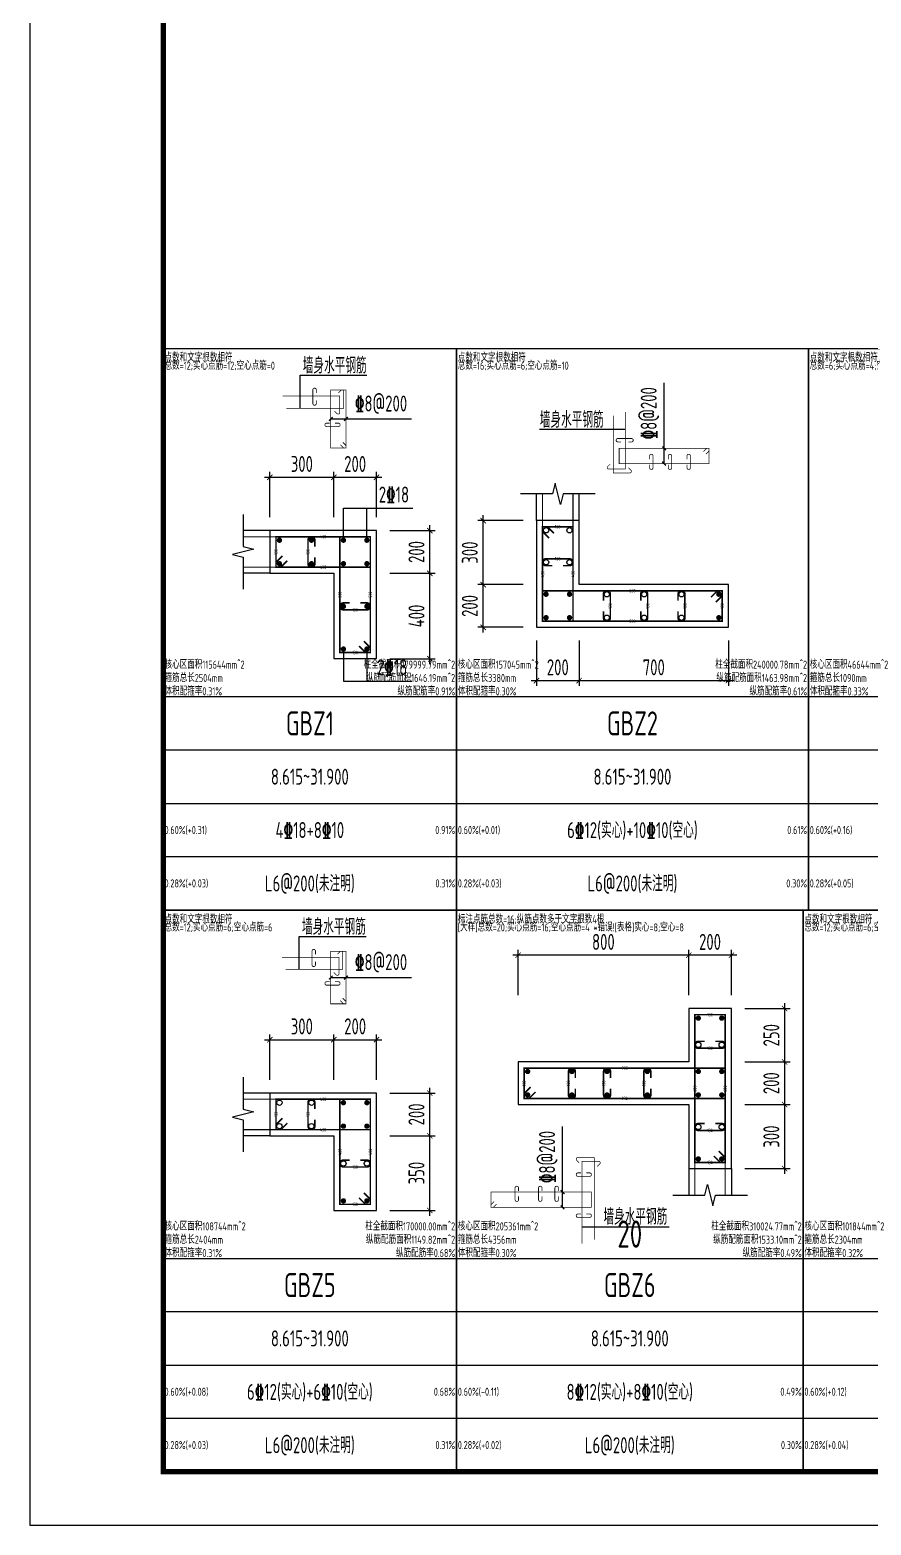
# Model space of a CAD drawing. Extents: x -461650 to 361314, y 245336 to 769729.
# Drawn here: x -139512 to -123736, y 469559 to 497588 of the extents above; entities that cross this region are included whole.
import ezdxf
from ezdxf.enums import TextEntityAlignment as Align

# ---------------------------------------------------------------- set-up
doc = ezdxf.new("R2010")
doc.units = 0
doc.header["$LTSCALE"] = 1000
doc.layers.get('0').update_dxf_attribs({"linetype": 'CONTINUOUS'})
doc.layers.get('DEFPOINTS').update_dxf_attribs({"linetype": 'CONTINUOUS'})
for name, color, linetype in [('-TK', 7, 'CONTINUOUS'), ('COLU_DE_DIM', 3, 'CONTINUOUS'), ('COLU_DE_TH', 7, 'CONTINUOUS'), ('LABEL', 1, 'CONTINUOUS'), ('LINK', 6, 'CONTINUOUS'), ('LINK-INDEX', 6, 'CONTINUOUS'), ('link-墙筋', 6, 'CONTINUOUS'), ('REIN', 6, 'CONTINUOUS'), ('TAB', 7, 'CONTINUOUS'), ('TAB_TEXT', 7, 'CONTINUOUS'), ('TEXT25', 2, 'CONTINUOUS'), ('THIN', 7, 'CONTINUOUS'), ('z-计算配筋', 7, 'CONTINUOUS')]:
    doc.layers.add(name, color=color, linetype=linetype)
doc.layers.add('箍筋长度', color=3, linetype='CONTINUOUS', plot=False)
doc.layers.add('配箍校核', color=34, linetype='CONTINUOUS', plot=False)
doc.styles.add('BW_Rein', font='Tssdeng.shx', dxfattribs={"width": 0.7, "bigfont": 'hztxt.shx'})
doc.styles.add('TSSD_DIMENSION', font='Tssdeng.shx', dxfattribs={"width": 0.7, "bigfont": 'tssdchn.shx'})
doc.styles.add('TSSD_REIN', font='tssdeng.shx', dxfattribs={"width": 0.7, "height": 300, "bigfont": 'tssdchn.shx'})
doc.dimstyles.new('TSSD_25_100', dxfattribs={"dimtxt": 300, "dimasz": 100, "dimexe": 100, "dimexo": 250, "dimgap": 100, "dimtad": 1, "dimdec": 0, "dimlfac": 0.25, "dimzin": 0, "dimdsep": 46, "dimtxsty": 'TSSD_DIMENSION', "dimblk": 'ARCHTICK', "dimcen": 0, "dimdle": 100, "dimclrt": 7, "dimadec": 0, "dimazin": 0, "dimtfac": 1, "dimtdec": 0, "dimtix": 1, "dimtmove": 2, "dimatfit": 3, "dimldrblk": 'ARCHTICK', "dimfxl": 0, "dimtolj": 1, "dimtzin": 0, "dimarcsym": 0})

# ---------------------------------------------------------------- blocks, each defined once
blk = doc.blocks.new('_ArchTick')
at = {"color": 0, "linetype": 'ByBlock', "const_width": 0.15}
blk.add_lwpolyline([(-0.5, -0.5), (0.5, 0.5)], dxfattribs=at)
blk = doc.blocks.new('*D2841')
at = {"layer": 'COLU_DE_DIM', "color": 0, "lineweight": -2}
for p, q in [((-135112, 489201), (-133712, 489201)), ((-135012, 488451), (-135012, 489301)), ((-133812, 488451), (-133812, 489301))]:
    blk.add_line(p, q, dxfattribs=at)
at = {"layer": 'DEFPOINTS', "color": 0}
for p in [(-133812, 489201), (-135012, 488201), (-133812, 488201)]:
    blk.add_point(p, dxfattribs=at)
at = {"layer": 'COLU_DE_DIM', "color": 0, "lineweight": -2, "xscale": 100, "yscale": 100, "zscale": 100, "rotation": 180}
blk.add_blockref('_ArchTick', (-135012, 489201), dxfattribs=at)
at = {"layer": 'COLU_DE_DIM', "color": 0, "lineweight": -2, "xscale": 100, "yscale": 100, "zscale": 100}
blk.add_blockref('_ArchTick', (-133812, 489201), dxfattribs=at)
at = {"layer": 'COLU_DE_DIM', "color": 7, "insert": (-134412, 489451), "char_height": 300, "attachment_point": 5, "style": 'TSSD_DIMENSION'}
blk.add_mtext('\\A1;300', dxfattribs=at)
blk = doc.blocks.new('*D2842')
at = {"layer": 'COLU_DE_DIM', "color": 0, "lineweight": -2}
for p, q in [((-133912, 489201), (-132912, 489201)), ((-133812, 488451), (-133812, 489301)), ((-133012, 488451), (-133012, 489301))]:
    blk.add_line(p, q, dxfattribs=at)
at = {"layer": 'DEFPOINTS', "color": 0}
for p in [(-133012, 489201), (-133812, 488201), (-133012, 488201)]:
    blk.add_point(p, dxfattribs=at)
at = {"layer": 'COLU_DE_DIM', "color": 0, "lineweight": -2, "xscale": 100, "yscale": 100, "zscale": 100, "rotation": 180}
blk.add_blockref('_ArchTick', (-133812, 489201), dxfattribs=at)
at = {"layer": 'COLU_DE_DIM', "color": 0, "lineweight": -2, "xscale": 100, "yscale": 100, "zscale": 100}
blk.add_blockref('_ArchTick', (-133012, 489201), dxfattribs=at)
at = {"layer": 'COLU_DE_DIM', "color": 7, "insert": (-133412, 489451), "char_height": 300, "attachment_point": 5, "style": 'TSSD_DIMENSION'}
blk.add_mtext('\\A1;200', dxfattribs=at)
blk = doc.blocks.new('*D2843')
at = {"layer": 'COLU_DE_DIM', "color": 0, "lineweight": -2}
for p, q in [((-132012, 485701), (-132012, 487501)), ((-132762, 487401), (-131912, 487401)), ((-132762, 485801), (-131912, 485801))]:
    blk.add_line(p, q, dxfattribs=at)
at = {"layer": 'DEFPOINTS', "color": 0}
for p in [(-133012, 487401), (-132012, 487401), (-133012, 485801)]:
    blk.add_point(p, dxfattribs=at)
at = {"layer": 'COLU_DE_DIM', "color": 0, "lineweight": -2, "xscale": 100, "yscale": 100, "zscale": 100}
for p, rotation in [((-132012, 487401), 90), ((-132012, 485801), 270)]:
    blk.add_blockref('_ArchTick', p, dxfattribs=dict(at, rotation=rotation))
at = {"layer": 'COLU_DE_DIM', "color": 7, "insert": (-132262, 486601), "char_height": 300, "attachment_point": 5, "rotation": 90, "style": 'TSSD_DIMENSION'}
blk.add_mtext('\\A1;400', dxfattribs=at)
blk = doc.blocks.new('*D2844')
at = {"layer": 'COLU_DE_DIM', "color": 0, "lineweight": -2}
for p, q in [((-132012, 487301), (-132012, 488301)), ((-132762, 488201), (-131912, 488201)), ((-132762, 487401), (-131912, 487401))]:
    blk.add_line(p, q, dxfattribs=at)
at = {"layer": 'DEFPOINTS', "color": 0}
for p in [(-133012, 488201), (-132012, 488201), (-133012, 487401)]:
    blk.add_point(p, dxfattribs=at)
at = {"layer": 'COLU_DE_DIM', "color": 0, "lineweight": -2, "xscale": 100, "yscale": 100, "zscale": 100}
for p, rotation in [((-132012, 488201), 90), ((-132012, 487401), 270)]:
    blk.add_blockref('_ArchTick', p, dxfattribs=dict(at, rotation=rotation))
at = {"layer": 'COLU_DE_DIM', "color": 7, "insert": (-132262, 487801), "char_height": 300, "attachment_point": 5, "rotation": 90, "style": 'TSSD_DIMENSION'}
blk.add_mtext('\\A1;200', dxfattribs=at)
blk = doc.blocks.new('*D2800')
at = {"layer": 'COLU_DE_DIM', "color": 0, "lineweight": -2}
for p, q in [((-130012, 486139), (-130012, 485289)), ((-129212, 486139), (-129212, 485289)), ((-130112, 485389), (-129112, 485389))]:
    blk.add_line(p, q, dxfattribs=at)
at = {"layer": 'DEFPOINTS', "color": 0}
for p in [(-130012, 486389), (-129212, 486389), (-129212, 485389)]:
    blk.add_point(p, dxfattribs=at)
at = {"layer": 'COLU_DE_DIM', "color": 0, "lineweight": -2, "xscale": 100, "yscale": 100, "zscale": 100, "rotation": 180}
blk.add_blockref('_ArchTick', (-130012, 485389), dxfattribs=at)
at = {"layer": 'COLU_DE_DIM', "color": 0, "lineweight": -2, "xscale": 100, "yscale": 100, "zscale": 100}
blk.add_blockref('_ArchTick', (-129212, 485389), dxfattribs=at)
at = {"layer": 'COLU_DE_DIM', "color": 7, "insert": (-129612, 485639), "char_height": 300, "attachment_point": 5, "style": 'TSSD_DIMENSION'}
blk.add_mtext('\\A1;200', dxfattribs=at)
blk = doc.blocks.new('*D2801')
at = {"layer": 'COLU_DE_DIM', "color": 0, "lineweight": -2}
for p, q in [((-129212, 486139), (-129212, 485289)), ((-126412, 486139), (-126412, 485289)), ((-129312, 485389), (-126312, 485389))]:
    blk.add_line(p, q, dxfattribs=at)
at = {"layer": 'DEFPOINTS', "color": 0}
for p in [(-129212, 486389), (-126412, 486389), (-126412, 485389)]:
    blk.add_point(p, dxfattribs=at)
at = {"layer": 'COLU_DE_DIM', "color": 0, "lineweight": -2, "xscale": 100, "yscale": 100, "zscale": 100, "rotation": 180}
blk.add_blockref('_ArchTick', (-129212, 485389), dxfattribs=at)
at = {"layer": 'COLU_DE_DIM', "color": 0, "lineweight": -2, "xscale": 100, "yscale": 100, "zscale": 100}
blk.add_blockref('_ArchTick', (-126412, 485389), dxfattribs=at)
at = {"layer": 'COLU_DE_DIM', "color": 7, "insert": (-127812, 485639), "char_height": 300, "attachment_point": 5, "style": 'TSSD_DIMENSION'}
blk.add_mtext('\\A1;700', dxfattribs=at)
blk = doc.blocks.new('*D2802')
at = {"layer": 'COLU_DE_DIM', "color": 0, "lineweight": -2}
for p, q in [((-130262, 487189), (-131112, 487189)), ((-131012, 486289), (-131012, 487289)), ((-130262, 486389), (-131112, 486389))]:
    blk.add_line(p, q, dxfattribs=at)
at = {"layer": 'DEFPOINTS', "color": 0}
for p in [(-131012, 487189), (-130012, 487189), (-130012, 486389)]:
    blk.add_point(p, dxfattribs=at)
at = {"layer": 'COLU_DE_DIM', "color": 0, "lineweight": -2, "xscale": 100, "yscale": 100, "zscale": 100}
for p, rotation in [((-131012, 487189), 90), ((-131012, 486389), 270)]:
    blk.add_blockref('_ArchTick', p, dxfattribs=dict(at, rotation=rotation))
at = {"layer": 'COLU_DE_DIM', "color": 7, "insert": (-131262, 486789), "char_height": 300, "attachment_point": 5, "rotation": 90, "style": 'TSSD_DIMENSION'}
blk.add_mtext('\\A1;200', dxfattribs=at)
blk = doc.blocks.new('*D2803')
at = {"layer": 'COLU_DE_DIM', "color": 0, "lineweight": -2}
for p, q in [((-130262, 488389), (-131112, 488389)), ((-131012, 487089), (-131012, 488489)), ((-130262, 487189), (-131112, 487189))]:
    blk.add_line(p, q, dxfattribs=at)
at = {"layer": 'DEFPOINTS', "color": 0}
for p in [(-131012, 488389), (-130012, 488389), (-130012, 487189)]:
    blk.add_point(p, dxfattribs=at)
at = {"layer": 'COLU_DE_DIM', "color": 0, "lineweight": -2, "xscale": 100, "yscale": 100, "zscale": 100}
for p, rotation in [((-131012, 488389), 90), ((-131012, 487189), 270)]:
    blk.add_blockref('_ArchTick', p, dxfattribs=dict(at, rotation=rotation))
at = {"layer": 'COLU_DE_DIM', "color": 7, "insert": (-131262, 487789), "char_height": 300, "attachment_point": 5, "rotation": 90, "style": 'TSSD_DIMENSION'}
blk.add_mtext('\\A1;300', dxfattribs=at)
blk = doc.blocks.new('*D2506')
at = {"layer": 'COLU_DE_DIM', "color": 0, "lineweight": -2}
for p, q in [((-135012, 477908), (-135012, 478758)), ((-133812, 477908), (-133812, 478758)), ((-135112, 478658), (-133712, 478658))]:
    blk.add_line(p, q, dxfattribs=at)
at = {"layer": 'DEFPOINTS', "color": 0}
for p in [(-133812, 478658), (-135012, 477658), (-133812, 477658)]:
    blk.add_point(p, dxfattribs=at)
at = {"layer": 'COLU_DE_DIM', "color": 0, "lineweight": -2, "xscale": 100, "yscale": 100, "zscale": 100, "rotation": 180}
blk.add_blockref('_ArchTick', (-135012, 478658), dxfattribs=at)
at = {"layer": 'COLU_DE_DIM', "color": 0, "lineweight": -2, "xscale": 100, "yscale": 100, "zscale": 100}
blk.add_blockref('_ArchTick', (-133812, 478658), dxfattribs=at)
at = {"layer": 'COLU_DE_DIM', "color": 7, "insert": (-134412, 478908), "char_height": 300, "attachment_point": 5, "style": 'TSSD_DIMENSION'}
blk.add_mtext('\\A1;300', dxfattribs=at)
blk = doc.blocks.new('*D2507')
at = {"layer": 'COLU_DE_DIM', "color": 0, "lineweight": -2}
for p, q in [((-133812, 477908), (-133812, 478758)), ((-133012, 477908), (-133012, 478758)), ((-133912, 478658), (-132912, 478658))]:
    blk.add_line(p, q, dxfattribs=at)
at = {"layer": 'DEFPOINTS', "color": 0}
for p in [(-133012, 478658), (-133812, 477658), (-133012, 477658)]:
    blk.add_point(p, dxfattribs=at)
at = {"layer": 'COLU_DE_DIM', "color": 0, "lineweight": -2, "xscale": 100, "yscale": 100, "zscale": 100, "rotation": 180}
blk.add_blockref('_ArchTick', (-133812, 478658), dxfattribs=at)
at = {"layer": 'COLU_DE_DIM', "color": 0, "lineweight": -2, "xscale": 100, "yscale": 100, "zscale": 100}
blk.add_blockref('_ArchTick', (-133012, 478658), dxfattribs=at)
at = {"layer": 'COLU_DE_DIM', "color": 7, "insert": (-133412, 478908), "char_height": 300, "attachment_point": 5, "style": 'TSSD_DIMENSION'}
blk.add_mtext('\\A1;200', dxfattribs=at)
blk = doc.blocks.new('*D2508')
at = {"layer": 'COLU_DE_DIM', "color": 0, "lineweight": -2}
for p, q in [((-132762, 476858), (-131912, 476858)), ((-132012, 475358), (-132012, 476958)), ((-132762, 475458), (-131912, 475458))]:
    blk.add_line(p, q, dxfattribs=at)
at = {"layer": 'DEFPOINTS', "color": 0}
for p in [(-133012, 476858), (-132012, 476858), (-133012, 475458)]:
    blk.add_point(p, dxfattribs=at)
at = {"layer": 'COLU_DE_DIM', "color": 0, "lineweight": -2, "xscale": 100, "yscale": 100, "zscale": 100}
for p, rotation in [((-132012, 476858), 90), ((-132012, 475458), 270)]:
    blk.add_blockref('_ArchTick', p, dxfattribs=dict(at, rotation=rotation))
at = {"layer": 'COLU_DE_DIM', "color": 7, "insert": (-132262, 476158), "char_height": 300, "attachment_point": 5, "rotation": 90, "style": 'TSSD_DIMENSION'}
blk.add_mtext('\\A1;350', dxfattribs=at)
blk = doc.blocks.new('*D2509')
at = {"layer": 'COLU_DE_DIM', "color": 0, "lineweight": -2}
for p, q in [((-132762, 477658), (-131912, 477658)), ((-132012, 476758), (-132012, 477758)), ((-132762, 476858), (-131912, 476858))]:
    blk.add_line(p, q, dxfattribs=at)
at = {"layer": 'DEFPOINTS', "color": 0}
for p in [(-133012, 477658), (-132012, 477658), (-133012, 476858)]:
    blk.add_point(p, dxfattribs=at)
at = {"layer": 'COLU_DE_DIM', "color": 0, "lineweight": -2, "xscale": 100, "yscale": 100, "zscale": 100}
for p, rotation in [((-132012, 477658), 90), ((-132012, 476858), 270)]:
    blk.add_blockref('_ArchTick', p, dxfattribs=dict(at, rotation=rotation))
at = {"layer": 'COLU_DE_DIM', "color": 7, "insert": (-132262, 477258), "char_height": 300, "attachment_point": 5, "rotation": 90, "style": 'TSSD_DIMENSION'}
blk.add_mtext('\\A1;200', dxfattribs=at)
blk = doc.blocks.new('*D2445')
at = {"layer": 'COLU_DE_DIM', "color": 0, "lineweight": -2}
for p, q in [((-126107, 477442), (-125257, 477442)), ((-125357, 476142), (-125357, 477542)), ((-126107, 476242), (-125257, 476242))]:
    blk.add_line(p, q, dxfattribs=at)
at = {"layer": 'DEFPOINTS', "color": 0}
for p in [(-126357, 477442), (-125357, 477442), (-126357, 476242)]:
    blk.add_point(p, dxfattribs=at)
at = {"layer": 'COLU_DE_DIM', "color": 0, "lineweight": -2, "xscale": 100, "yscale": 100, "zscale": 100}
for p, rotation in [((-125357, 477442), 90), ((-125357, 476242), 270)]:
    blk.add_blockref('_ArchTick', p, dxfattribs=dict(at, rotation=rotation))
at = {"layer": 'COLU_DE_DIM', "color": 7, "insert": (-125607, 476842), "char_height": 300, "attachment_point": 5, "rotation": 90, "style": 'TSSD_DIMENSION'}
blk.add_mtext('\\A1;300', dxfattribs=at)
blk = doc.blocks.new('*D2446')
at = {"layer": 'COLU_DE_DIM', "color": 0, "lineweight": -2}
for p, q in [((-126107, 478242), (-125257, 478242)), ((-125357, 477342), (-125357, 478342)), ((-126107, 477442), (-125257, 477442))]:
    blk.add_line(p, q, dxfattribs=at)
at = {"layer": 'DEFPOINTS', "color": 0}
for p in [(-126357, 478242), (-125357, 478242), (-126357, 477442)]:
    blk.add_point(p, dxfattribs=at)
at = {"layer": 'COLU_DE_DIM', "color": 0, "lineweight": -2, "xscale": 100, "yscale": 100, "zscale": 100}
for p, rotation in [((-125357, 478242), 90), ((-125357, 477442), 270)]:
    blk.add_blockref('_ArchTick', p, dxfattribs=dict(at, rotation=rotation))
at = {"layer": 'COLU_DE_DIM', "color": 7, "insert": (-125607, 477842), "char_height": 300, "attachment_point": 5, "rotation": 90, "style": 'TSSD_DIMENSION'}
blk.add_mtext('\\A1;200', dxfattribs=at)
blk = doc.blocks.new('*D2447')
at = {"layer": 'COLU_DE_DIM', "color": 0, "lineweight": -2}
for p, q in [((-125357, 478142), (-125357, 479342)), ((-126107, 479242), (-125257, 479242)), ((-126107, 478242), (-125257, 478242))]:
    blk.add_line(p, q, dxfattribs=at)
at = {"layer": 'DEFPOINTS', "color": 0}
for p in [(-126357, 479242), (-125357, 479242), (-126357, 478242)]:
    blk.add_point(p, dxfattribs=at)
at = {"layer": 'COLU_DE_DIM', "color": 0, "lineweight": -2, "xscale": 100, "yscale": 100, "zscale": 100}
for p, rotation in [((-125357, 479242), 90), ((-125357, 478242), 270)]:
    blk.add_blockref('_ArchTick', p, dxfattribs=dict(at, rotation=rotation))
at = {"layer": 'COLU_DE_DIM', "color": 7, "insert": (-125607, 478742), "char_height": 300, "attachment_point": 5, "rotation": 90, "style": 'TSSD_DIMENSION'}
blk.add_mtext('\\A1;250', dxfattribs=at)
blk = doc.blocks.new('*D2448')
at = {"layer": 'COLU_DE_DIM', "color": 0, "lineweight": -2}
for p, q in [((-126257, 480242), (-127257, 480242)), ((-127157, 479492), (-127157, 480342)), ((-126357, 479492), (-126357, 480342))]:
    blk.add_line(p, q, dxfattribs=at)
at = {"layer": 'DEFPOINTS', "color": 0}
for p in [(-127157, 480242), (-127157, 479242), (-126357, 479242)]:
    blk.add_point(p, dxfattribs=at)
at = {"layer": 'COLU_DE_DIM', "color": 0, "lineweight": -2, "xscale": 100, "yscale": 100, "zscale": 100}
for p, rotation in [((-127157, 480242), 179.9999998932783), ((-126357, 480242), 359.9999998932783)]:
    blk.add_blockref('_ArchTick', p, dxfattribs=dict(at, rotation=rotation))
at = {"layer": 'COLU_DE_DIM', "color": 7, "insert": (-126757, 480492), "char_height": 300, "attachment_point": 5, "rotation": 360, "style": 'TSSD_DIMENSION'}
blk.add_mtext('\\A1;200', dxfattribs=at)
blk = doc.blocks.new('*D2449')
at = {"layer": 'COLU_DE_DIM', "color": 0, "lineweight": -2}
for p, q in [((-127057, 480242), (-130457, 480242)), ((-130357, 479492), (-130357, 480342)), ((-127157, 479492), (-127157, 480342))]:
    blk.add_line(p, q, dxfattribs=at)
at = {"layer": 'DEFPOINTS', "color": 0}
for p in [(-130357, 480242), (-130357, 479242), (-127157, 479242)]:
    blk.add_point(p, dxfattribs=at)
at = {"layer": 'COLU_DE_DIM', "color": 0, "lineweight": -2, "xscale": 100, "yscale": 100, "zscale": 100}
for p, rotation in [((-130357, 480242), 179.9999998932783), ((-127157, 480242), 359.9999998932783)]:
    blk.add_blockref('_ArchTick', p, dxfattribs=dict(at, rotation=rotation))
at = {"layer": 'COLU_DE_DIM', "color": 7, "insert": (-128757, 480492), "char_height": 300, "attachment_point": 5, "rotation": 360, "style": 'TSSD_DIMENSION'}
blk.add_mtext('\\A1;800', dxfattribs=at)
blk = doc.blocks.new('A1')
blk.add_lwpolyline([(0, 59400), (0, 0), (84100, 0), (84100, 59400)], close=True)
at = {"const_width": 100}
blk.add_lwpolyline([(2500, 58400), (2500, 1000), (83100, 1000), (83100, 58400)], close=True, dxfattribs=at)

msp = doc.modelspace()

# ---------------------------------------------------------------- linework, layer by layer
at = {"layer": 'COLU_DE_TH'}
for points in [[(-129211.89, 488389.02), (-130011.89, 488389.02), (-130011.89, 486389.02), (-126411.87, 486389.02), (-126411.87, 487189.02), (-129211.89, 487189.02), (-129211.89, 488389.02)], [(-135011.89, 488201.32), (-135011.89, 487401.32), (-133811.89, 487401.32), (-133811.89, 485801.32), (-133011.89, 485801.32), (-133011.89, 488201.32), (-135011.89, 488201.32)], [(-127156.86, 476242.32), (-126356.86, 476242.32), (-126356.86, 479242.32), (-127156.86, 479242.32), (-127156.86, 478242.32), (-130357.36, 478242.33), (-130357.36, 477442.33), (-127156.86, 477442.32), (-127156.86, 476242.32)], [(-135011.91, 477657.62), (-135011.91, 476857.62), (-133811.91, 476857.62), (-133811.91, 475457.62), (-133011.91, 475457.62), (-133011.91, 477657.62), (-135011.91, 477657.62)]]:
    msp.add_lwpolyline(points, close=True, dxfattribs=at)
at = {"layer": 'LABEL'}
for p, q in [((-127617.09, 489458.42), (-127617.09, 490970.92)), ((-133869.39, 490294.31), (-132356.89, 490294.31)), ((-133631.89, 488621.32), (-132329.92, 488621.32)), ((-133631.89, 488021.32), (-133631.89, 488621.32)), ((-133191.89, 488021.32), (-133191.89, 488621.32)), ((-133631.89, 485981.32), (-133631.89, 485381.32)), ((-133191.89, 485981.32), (-133191.89, 485381.32)), ((-133631.89, 485381.32), (-132351.89, 485381.32)), ((-133869.41, 479822.73), (-132356.91, 479822.73)), ((-129523.61, 475516.8), (-129523.61, 477029.3))]:
    msp.add_line(p, q, dxfattribs=at)
at = {"layer": 'LABEL', "const_width": 25}
for points in [[(-133904.75, 490258.95), (-133834, 490329.67)], [(-133619.75, 490258.95), (-133549, 490329.67)], [(-127581.74, 489708.07), (-127652.49, 489778.78)], [(-127581.74, 489423.07), (-127652.49, 489493.78)], [(-133904.8, 479787.37), (-133834.05, 479858.08)], [(-133619.8, 479787.37), (-133549.05, 479858.08)], [(-129488.25, 475766.43), (-129558.96, 475837.18)], [(-129488.25, 475481.43), (-129558.96, 475552.18)]]:
    msp.add_lwpolyline(points, dxfattribs=at)
at = {"layer": 'LINK', "const_width": 30}
for points in [[(-129776.89, 488062.1), (-129896.89, 488182.1), (-129896.89, 488274.02), (-129326.89, 488274.02), (-129326.89, 486504.02), (-129896.89, 486504.02), (-129896.89, 488274.02), (-129804.96, 488274.02), (-129684.96, 488154.02)], [(-134684.96, 487636.32), (-134804.96, 487516.32), (-134896.89, 487516.32), (-134896.89, 488086.32), (-133126.89, 488086.32), (-133126.89, 487516.32), (-134896.89, 487516.32), (-134896.89, 487608.24), (-134776.89, 487728.24)], [(-133246.89, 486128.25), (-133126.89, 486008.25), (-133126.89, 485916.32), (-133696.89, 485916.32), (-133696.89, 488086.32), (-133126.89, 488086.32), (-133126.89, 485916.32), (-133218.81, 485916.32), (-133338.81, 486036.32)], [(-126738.79, 486954.02), (-126618.79, 487074.02), (-126526.87, 487074.02), (-126526.87, 486504.02), (-129896.89, 486504.02), (-129896.89, 487074.02), (-126526.87, 487074.02), (-126526.87, 486982.1), (-126646.87, 486862.1)], [(-126591.86, 476569.25), (-126471.86, 476449.25), (-126471.86, 476357.32), (-127041.86, 476357.32), (-127041.86, 479127.32), (-126471.86, 479127.32), (-126471.86, 476357.32), (-126563.79, 476357.32), (-126683.79, 476477.32)], [(-130030.44, 477677.32), (-130150.44, 477557.33), (-130242.36, 477557.33), (-130242.36, 478127.33), (-126471.86, 478127.32), (-126471.86, 477557.32), (-130242.36, 477557.33), (-130242.36, 477649.25), (-130122.36, 477769.25)], [(-134684.98, 477092.62), (-134804.98, 476972.62), (-134896.91, 476972.62), (-134896.91, 477542.62), (-133126.91, 477542.62), (-133126.91, 476972.62), (-134896.91, 476972.62), (-134896.91, 477064.54), (-134776.91, 477184.54)], [(-133246.91, 475784.54), (-133126.91, 475664.54), (-133126.91, 475572.62), (-133696.91, 475572.62), (-133696.91, 477542.62), (-133126.91, 477542.62), (-133126.91, 475572.62), (-133218.83, 475572.62), (-133338.83, 475692.62)]]:
    msp.add_lwpolyline(points, dxfattribs=at)
for points in [[(-134166.89, 487901.32), (-134166.89, 488021.32, 1), (-134296.89, 488021.32), (-134296.89, 487581.32, 1), (-134166.89, 487581.32), (-134166.89, 487701.32)], [(-129511.89, 487544.02), (-129391.89, 487544.02, 1), (-129391.89, 487674.02), (-129831.89, 487674.02, 1), (-129831.89, 487544.02), (-129711.89, 487544.02)], [(-133511.89, 486846.32), (-133631.89, 486846.32, 1), (-133631.89, 486716.32), (-133191.89, 486716.32, 1), (-133191.89, 486846.32), (-133311.89, 486846.32)], [(-128756.88, 486689.02), (-128756.88, 486569.02, 1), (-128626.88, 486569.02), (-128626.88, 487009.02, 1), (-128756.88, 487009.02), (-128756.88, 486889.02)], [(-128056.88, 486689.02), (-128056.88, 486569.02, 1), (-127926.88, 486569.02), (-127926.88, 487009.02, 1), (-128056.88, 487009.02), (-128056.88, 486889.02)], [(-127356.87, 486689.02), (-127356.87, 486569.02, 1), (-127226.87, 486569.02), (-127226.87, 487009.02, 1), (-127356.87, 487009.02), (-127356.87, 486889.02)], [(-126856.86, 478627.32), (-126976.86, 478627.32, 1), (-126976.86, 478497.32), (-126536.86, 478497.32, 1), (-126536.86, 478627.32), (-126656.86, 478627.32)], [(-129282.43, 477942.33), (-129282.43, 478062.33, 1), (-129412.43, 478062.33), (-129412.43, 477622.33, 1), (-129282.43, 477622.33), (-129282.43, 477742.33)], [(-128622.79, 477942.33), (-128622.79, 478062.33, 1), (-128752.79, 478062.33), (-128752.79, 477622.33, 1), (-128622.79, 477622.33), (-128622.79, 477742.33)], [(-127867.66, 477942.33), (-127867.66, 478062.33, 1), (-127997.66, 478062.33), (-127997.66, 477622.33, 1), (-127867.66, 477622.33), (-127867.66, 477742.33)], [(-134166.91, 477357.62), (-134166.91, 477477.62, 1), (-134296.91, 477477.62), (-134296.91, 477037.62, 1), (-134166.91, 477037.62), (-134166.91, 477157.62)], [(-126856.86, 477087.32), (-126976.86, 477087.32, 1), (-126976.86, 476957.32), (-126536.86, 476957.32, 1), (-126536.86, 477087.32), (-126656.86, 477087.32)], [(-133511.91, 476402.62), (-133631.91, 476402.62, 1), (-133631.91, 476272.62), (-133191.91, 476272.62, 1), (-133191.91, 476402.62), (-133311.91, 476402.62)]]:
    msp.add_lwpolyline(points, format="xyb", dxfattribs=at)
at = {"layer": 'LINK-INDEX', "const_width": 15}
for points in [[(-134140.91, 490780.02), (-134140.91, 490840.02, 1), (-134205.91, 490840.02), (-134205.91, 490584.31, 1), (-134140.91, 490584.31), (-134140.91, 490644.31)], [(-133886.89, 490216.81), (-133946.89, 490216.81, 1), (-133946.89, 490151.81), (-133726.89, 490151.81, 1), (-133726.89, 490216.81), (-133786.89, 490216.81)], [(-128289.57, 489863.77), (-128229.57, 489863.77, 1), (-128229.57, 489928.77), (-128485.28, 489928.77, 1), (-128485.28, 489863.77), (-128425.28, 489863.77)], [(-127889.6, 489440.92), (-127889.6, 489380.92, 1), (-127824.6, 489380.92), (-127824.6, 489600.92, 1), (-127889.6, 489600.92), (-127889.6, 489540.92)], [(-127539.59, 489440.92), (-127539.59, 489380.92, 1), (-127474.59, 489380.92), (-127474.59, 489600.92, 1), (-127539.59, 489600.92), (-127539.59, 489540.92)], [(-127189.59, 489440.92), (-127189.59, 489380.92, 1), (-127124.59, 489380.92), (-127124.59, 489600.92, 1), (-127189.59, 489600.92), (-127189.59, 489540.92)], [(-134156.34, 480258.43), (-134156.34, 480318.43, 1), (-134221.34, 480318.43), (-134221.34, 480062.73, 1), (-134156.34, 480062.73), (-134156.34, 480122.73)], [(-133886.91, 479745.23), (-133946.91, 479745.23, 1), (-133946.91, 479680.23), (-133726.91, 479680.23, 1), (-133726.91, 479745.23), (-133786.91, 479745.23)], [(-129173.61, 476161.8), (-129233.61, 476161.8, 1), (-129233.61, 476096.8), (-129013.61, 476096.8, 1), (-129013.61, 476161.8), (-129073.61, 476161.8)], [(-130347.9, 475819.3), (-130347.9, 475879.3, 1), (-130412.9, 475879.3), (-130412.9, 475659.3, 1), (-130347.9, 475659.3), (-130347.9, 475719.3)], [(-129907.91, 475819.3), (-129907.91, 475879.3, 1), (-129972.91, 475879.3), (-129972.91, 475659.3, 1), (-129907.91, 475659.3), (-129907.91, 475719.3)], [(-129601.11, 475819.3), (-129601.11, 475879.3, 1), (-129666.11, 475879.3), (-129666.11, 475659.3, 1), (-129601.11, 475659.3), (-129601.11, 475719.3)], [(-129173.61, 475391.8), (-129233.61, 475391.8, 1), (-129233.61, 475326.8), (-129013.61, 475326.8, 1), (-129013.61, 475391.8), (-129073.61, 475391.8)]]:
    msp.add_lwpolyline(points, format="xyb", dxfattribs=at)
for points in [[(-133644.39, 489857.77), (-133584.39, 489797.77), (-133584.39, 489751.81), (-133869.39, 489751.81), (-133869.39, 490836.81), (-133584.39, 490836.81), (-133584.39, 489751.81), (-133630.35, 489751.81), (-133690.35, 489811.81)], [(-126880.55, 489683.42), (-126820.55, 489743.42), (-126774.59, 489743.42), (-126774.59, 489458.42), (-128459.6, 489458.42), (-128459.6, 489743.42), (-126774.59, 489743.42), (-126774.59, 489697.46), (-126834.59, 489637.46)], [(-133644.41, 479436.19), (-133584.41, 479376.19), (-133584.41, 479330.23), (-133869.41, 479330.23), (-133869.41, 480315.23), (-133584.41, 480315.23), (-133584.41, 479330.23), (-133630.37, 479330.23), (-133690.37, 479390.23)], [(-130760.15, 475576.8), (-130820.15, 475516.8), (-130866.11, 475516.8), (-130866.11, 475801.8), (-128981.11, 475801.8), (-128981.11, 475516.8), (-130866.11, 475516.8), (-130866.11, 475562.76), (-130806.11, 475622.76)]]:
    msp.add_lwpolyline(points, dxfattribs=at)
at = {"layer": 'LINK-INDEX', "color": 1, "const_width": 20}
for points in [[(-129896.89, 488174.02), (-129896.89, 488889.02)], [(-129326.89, 488174.02), (-129326.89, 488889.02)], [(-134796.89, 488086.32), (-135511.89, 488086.32)], [(-134796.89, 487516.32), (-135511.89, 487516.32)], [(-134796.91, 477542.62), (-135511.91, 477542.62)], [(-134796.91, 476972.62), (-135511.91, 476972.62)], [(-127041.86, 476457.32), (-127041.86, 475742.32)], [(-126471.86, 476457.32), (-126471.86, 475742.32)]]:
    msp.add_lwpolyline(points, dxfattribs=at)
at = {"layer": 'link-墙筋', "color": 152, "const_width": 12.5}
for points in [[(-134700.15, 490496.97), (-133630.15, 490496.97), (-133630.15, 490812.65, 0.41421356), (-133654.15, 490836.65), (-133662.63, 490836.65, 0.19891237), (-133679.6, 490829.62), (-133725.56, 490783.66)], [(-134771.02, 490726.81), (-133701.02, 490726.81), (-133701.02, 490411.13, -0.41421356), (-133725.02, 490387.13), (-133733.5, 490387.13, -0.19891237), (-133750.47, 490394.16), (-133796.43, 490440.13)], [(-128342.78, 490425.2), (-128342.78, 489355.2), (-128658.46, 489355.2, -0.41421356), (-128682.46, 489379.2), (-128682.46, 489387.68, -0.19891237), (-128675.43, 489404.66), (-128629.46, 489450.62)], [(-128572.62, 490354.33), (-128572.62, 489284.33), (-128256.94, 489284.33, 0.41421356), (-128232.94, 489308.33), (-128232.94, 489316.82, 0.19891237), (-128239.97, 489333.79), (-128285.93, 489379.75)], [(-134786.44, 480205.23), (-133716.44, 480205.23), (-133716.44, 479889.55, -0.41421356), (-133740.44, 479865.55), (-133748.93, 479865.55, -0.19891237), (-133765.9, 479872.58), (-133811.86, 479918.54)], [(-134715.57, 479975.39), (-133645.57, 479975.39), (-133645.57, 480291.07, 0.41421356), (-133669.57, 480315.07), (-133678.06, 480315.07, 0.19891237), (-133695.03, 480308.04), (-133740.99, 480262.08)], [(-128926.28, 474908.04), (-128926.28, 476449.35), (-129241.95, 476449.35, 0.41421356), (-129265.95, 476425.35), (-129265.95, 476416.86, 0.19891237), (-129258.92, 476399.89), (-129212.96, 476353.93)], [(-129156.11, 474837.17), (-129156.11, 476378.48), (-128840.44, 476378.48, -0.41421356), (-128816.44, 476354.48), (-128816.44, 476345.99, -0.19891237), (-128823.46, 476329.02), (-128869.43, 476283.06)]]:
    msp.add_lwpolyline(points, format="xyb", dxfattribs=at)
at = {"layer": 'REIN', "const_width": 50}
for points in [[(-134856.89, 488021.32, 1), (-134806.89, 488021.32, 1), (-134856.89, 488021.32)], [(-134256.89, 488021.32, 1), (-134206.89, 488021.32, 1), (-134256.89, 488021.32)], [(-133656.89, 488021.32, 1), (-133606.89, 488021.32, 1), (-133656.89, 488021.32)], [(-133216.89, 488021.32, 1), (-133166.89, 488021.32, 1), (-133216.89, 488021.32)], [(-134856.89, 487581.32, 1), (-134806.89, 487581.32, 1), (-134856.89, 487581.32)], [(-134256.89, 487581.32, 1), (-134206.89, 487581.32, 1), (-134256.89, 487581.32)], [(-133656.89, 487581.32, 1), (-133606.89, 487581.32, 1), (-133656.89, 487581.32)], [(-133216.89, 487581.32, 1), (-133166.89, 487581.32, 1), (-133216.89, 487581.32)], [(-129856.89, 487009.02, 1), (-129806.89, 487009.02, 1), (-129856.89, 487009.02)], [(-129416.89, 487009.02, 1), (-129366.89, 487009.02, 1), (-129416.89, 487009.02)], [(-126616.87, 487009.02, 1), (-126566.87, 487009.02, 1), (-126616.87, 487009.02)], [(-133656.89, 486781.32, 1), (-133606.89, 486781.32, 1), (-133656.89, 486781.32)], [(-133216.89, 486781.32, 1), (-133166.89, 486781.32, 1), (-133216.89, 486781.32)], [(-129856.89, 486569.02, 1), (-129806.89, 486569.02, 1), (-129856.89, 486569.02)], [(-129416.89, 486569.02, 1), (-129366.89, 486569.02, 1), (-129416.89, 486569.02)], [(-126616.87, 486569.02, 1), (-126566.87, 486569.02, 1), (-126616.87, 486569.02)], [(-133656.89, 485981.32, 1), (-133606.89, 485981.32, 1), (-133656.89, 485981.32)], [(-133216.89, 485981.32, 1), (-133166.89, 485981.32, 1), (-133216.89, 485981.32)], [(-126976.86, 479037.32, 1), (-126976.86, 479087.32, 1), (-126976.86, 479037.32)], [(-126536.86, 479037.32, 1), (-126536.86, 479087.32, 1), (-126536.86, 479037.32)], [(-130177.36, 478037.33, 1), (-130177.36, 478087.33, 1), (-130177.36, 478037.33)], [(-129372.43, 478062.33, 1), (-129322.43, 478062.33, 1), (-129372.43, 478062.33)], [(-128712.79, 478062.33, 1), (-128662.79, 478062.33, 1), (-128712.79, 478062.33)], [(-127957.66, 478062.33, 1), (-127907.66, 478062.33, 1), (-127957.66, 478062.33)], [(-126976.86, 478037.32, 1), (-126976.86, 478087.32, 1), (-126976.86, 478037.32)], [(-126536.86, 478037.32, 1), (-126536.86, 478087.32, 1), (-126536.86, 478037.32)], [(-130177.36, 477597.33, 1), (-130177.36, 477647.33, 1), (-130177.36, 477597.33)], [(-129372.43, 477622.33, 1), (-129322.43, 477622.33, 1), (-129372.43, 477622.33)], [(-128712.79, 477622.33, 1), (-128662.79, 477622.33, 1), (-128712.79, 477622.33)], [(-127957.66, 477622.33, 1), (-127907.66, 477622.33, 1), (-127957.66, 477622.33)], [(-126976.86, 477597.32, 1), (-126976.86, 477647.32, 1), (-126976.86, 477597.32)], [(-126536.86, 477597.32, 1), (-126536.86, 477647.32, 1), (-126536.86, 477597.32)], [(-133656.91, 477477.62, 1), (-133606.91, 477477.62, 1), (-133656.91, 477477.62)], [(-133216.91, 477477.62, 1), (-133166.91, 477477.62, 1), (-133216.91, 477477.62)], [(-133656.91, 477037.62, 1), (-133606.91, 477037.62, 1), (-133656.91, 477037.62)], [(-133216.91, 477037.62, 1), (-133166.91, 477037.62, 1), (-133216.91, 477037.62)], [(-126976.86, 476397.32, 1), (-126976.86, 476447.32, 1), (-126976.86, 476397.32)], [(-126536.86, 476397.32, 1), (-126536.86, 476447.32, 1), (-126536.86, 476397.32)], [(-133656.91, 475637.62, 1), (-133606.91, 475637.62, 1), (-133656.91, 475637.62)], [(-133216.91, 475637.62, 1), (-133166.91, 475637.62, 1), (-133216.91, 475637.62)]]:
    msp.add_lwpolyline(points, format="xyb", close=True, dxfattribs=at)
at = {"layer": 'REIN'}
for centre in [(-129831.89, 488209.02), (-129391.89, 488209.02), (-129831.89, 487609.02), (-129391.89, 487609.02), (-128691.88, 487009.02), (-127991.88, 487009.02), (-127291.87, 487009.02), (-128691.88, 486569.02), (-127991.88, 486569.02), (-127291.87, 486569.02), (-126976.86, 478562.32), (-126536.86, 478562.32), (-134831.91, 477477.62), (-134231.91, 477477.62), (-134831.91, 477037.62), (-134231.91, 477037.62), (-126976.86, 477022.32), (-126536.86, 477022.32), (-133631.91, 476337.62), (-133191.91, 476337.62)]:
    msp.add_circle(centre, 50, dxfattribs=at)
at = {"layer": 'TAB'}
for points in [[(-137011.89, 491618.57), (-131511.89, 491618.57), (-131511.89, 481089.02), (-137011.89, 481089.02), (-137011.89, 491618.57), (-137011.89, 485089.02), (-131511.89, 485089.02), (-131511.89, 484089.02), (-137011.89, 484089.02), (-137011.89, 483089.02), (-131511.89, 483089.02), (-131511.89, 482089.02), (-137011.89, 482089.02)], [(-131511.89, 491618.57), (-124911.87, 491618.57), (-124911.87, 481089.02), (-131511.89, 481089.02), (-131511.89, 491618.57), (-131511.89, 485089.02), (-124911.87, 485089.02), (-124911.87, 484089.02), (-131511.89, 484089.02), (-131511.89, 483089.02), (-124911.87, 483089.02), (-124911.87, 482089.02), (-131511.89, 482089.02)], [(-124911.87, 491618.57), (-119811.87, 491618.57), (-119811.87, 481089.02), (-124911.87, 481089.02), (-124911.87, 491618.57), (-124911.87, 485089.02), (-119811.87, 485089.02), (-119811.87, 484089.02), (-124911.87, 484089.02), (-124911.87, 483089.02), (-119811.87, 483089.02), (-119811.87, 482089.02), (-124911.87, 482089.02)], [(-137011.91, 481089.02), (-131511.91, 481089.02), (-131511.91, 470559.47), (-137011.91, 470559.47), (-137011.91, 481089.02), (-137011.91, 474559.47), (-131511.91, 474559.47), (-131511.91, 473559.47), (-137011.91, 473559.47), (-137011.91, 472559.47), (-131511.91, 472559.47), (-131511.91, 471559.47), (-137011.91, 471559.47)], [(-131511.91, 481089.02), (-125011.91, 481089.02), (-125011.91, 470559.47), (-131511.91, 470559.47), (-131511.91, 481089.02), (-131511.91, 474559.47), (-125011.91, 474559.47), (-125011.91, 473559.47), (-131511.91, 473559.47), (-131511.91, 472559.47), (-125011.91, 472559.47), (-125011.91, 471559.47), (-131511.91, 471559.47)], [(-125011.91, 481089.02), (-119511.91, 481089.02), (-119511.91, 470559.47), (-125011.91, 470559.47), (-125011.91, 481089.02), (-125011.91, 474559.47), (-119511.91, 474559.47), (-119511.91, 473559.47), (-125011.91, 473559.47), (-125011.91, 472559.47), (-119511.91, 472559.47), (-119511.91, 471559.47), (-125011.91, 471559.47)]]:
    msp.add_lwpolyline(points, dxfattribs=at)
at = {"layer": 'THIN'}
for p, q in [((-130011.89, 488389.02), (-130011.89, 488889.02)), ((-129211.89, 488389.02), (-129211.89, 488889.02)), ((-135011.89, 488201.32), (-135511.89, 488201.32)), ((-135011.89, 487401.32), (-135511.89, 487401.32)), ((-135011.91, 477657.62), (-135511.91, 477657.62)), ((-135011.91, 476857.62), (-135511.91, 476857.62)), ((-127156.86, 476242.32), (-127156.86, 475742.32)), ((-126356.86, 476242.32), (-126356.86, 475742.32))]:
    msp.add_line(p, q, dxfattribs=at)
for points in [[(-128911.89, 488889.02), (-129511.89, 488889.02), (-129561.89, 488689.02), (-129661.89, 489089.02), (-129711.89, 488889.02), (-130311.89, 488889.02)], [(-135511.89, 488501.32), (-135511.89, 487901.32), (-135311.89, 487851.32), (-135711.89, 487751.32), (-135511.89, 487701.32), (-135511.89, 487101.32)], [(-135511.91, 477957.62), (-135511.91, 477357.62), (-135311.91, 477307.62), (-135711.91, 477207.62), (-135511.91, 477157.62), (-135511.91, 476557.62)], [(-127456.86, 475742.32), (-126856.86, 475742.32), (-126806.86, 475942.32), (-126706.86, 475542.32), (-126656.86, 475742.32), (-126056.86, 475742.32)]]:
    msp.add_lwpolyline(points, dxfattribs=at)
at = {"layer": 'z-计算配筋'}
for p, q in [((-134446.11, 490496.97), (-134446.11, 491114.65)), ((-134446.11, 491114.65), (-133191.47, 491114.65)), ((-128342.78, 490097.09), (-129953.77, 490097.09)), ((-134461.54, 479975.39), (-134461.54, 480593.07)), ((-134461.54, 480593.07), (-133206.9, 480593.07)), ((-127525.08, 475143), (-129156.11, 475143))]:
    msp.add_line(p, q, dxfattribs=at)

# ---------------------------------------------------------------- block references
at = {"layer": '-TK'}
msp.add_blockref('A1', (-139511.89, 469559.47), dxfattribs=at)

# ---------------------------------------------------------------- texts
at = {"layer": 'TAB_TEXT', "style": 'TSSD_REIN', "width": 0.7}
for s, height, p in [('GBZ1', 450, (-134261.89, 484589.02)), ('GBZ2', 450, (-128211.88, 484589.02)), ('8.615~31.900', 300, (-134261.89, 483589.02)), ('8.615~31.900', 300, (-128211.88, 483589.02)), ('L6@200(未注明)', 300, (-134261.89, 481589.02)), ('L6@200(未注明)', 300, (-128211.88, 481589.02)), ('GBZ5', 450, (-134261.91, 474059.47)), ('GBZ6', 450, (-128261.91, 474059.47)), ('8.615~31.900', 300, (-134261.91, 473059.47)), ('8.615~31.900', 300, (-128261.91, 473059.47)), ('L6@200(未注明)', 300, (-134261.91, 471059.47)), ('L6@200(未注明)', 300, (-128261.91, 471059.47))]:
    msp.add_text(s, height=height, dxfattribs=at).set_placement(p, align=Align.MIDDLE)
at = {"layer": 'TAB_TEXT', "color": 1, "style": 'TSSD_REIN', "width": 0.7}
for s, p in [('4%%13218+8%%13210', (-134261.89, 482589.02)), ('6%%13212(实心)+10%%13210(空心)', (-128211.88, 482589.02)), ('6%%13212(实心)+6%%13210(空心)', (-134261.91, 472059.47)), ('8%%13212(实心)+8%%13210(空心)', (-128261.91, 472059.47))]:
    msp.add_text(s, height=300, dxfattribs=at).set_placement(p, align=Align.MIDDLE)
at = {"layer": 'TEXT25', "style": 'TSSD_REIN', "width": 0.7}
for p in [(-133416.89, 490344.31), (-133416.91, 479872.73)]:
    msp.add_text('%%1328@200', height=300, dxfattribs=at).set_placement(p, align=Align.BOTTOM_LEFT)
for rotation, p in [(89.999998, (-127667.09, 489910.92)), (90, (-129573.61, 475969.3))]:
    msp.add_text('%%1328@200', height=300, rotation=rotation, dxfattribs=at).set_placement(p, align=Align.BOTTOM_LEFT)
at = {"layer": 'TEXT25', "color": 1, "style": 'TSSD_REIN', "width": 0.7}
for rotation, p in [(0.000002, (-132969.09, 488637.37)), (359.999998, (-133002.85, 485401.21))]:
    msp.add_text('2%%13218', height=300, rotation=rotation, dxfattribs=at).set_placement(p, align=Align.BOTTOM_LEFT)
at = {"layer": 'z-计算配筋', "style": 'TSSD_REIN', "width": 0.7}
for p in [(-133794.9, 491297.68), (-129350.34, 490280.11), (-133810.32, 480776.09), (-128156.63, 475341.69)]:
    msp.add_text('墙身水平钢筋', height=300, dxfattribs=at).set_placement(p, align=Align.MIDDLE_CENTER)
at = {"layer": '箍筋长度', "style": 'BW_Rein', "width": 0.7}
for s, p in [('138', (-129611.89, 488274.02)), ('438', (-134011.89, 488086.32)), ('138', (-129611.89, 487674.02)), ('838', (-128211.88, 487074.02)), ('838', (-128211.88, 486504.02)), ('138', (-133411.89, 485916.32)), ('438', (-134011.91, 477542.62)), ('138', (-133411.91, 475572.62))]:
    msp.add_text(s, height=65, dxfattribs=at).set_placement(p, align=Align.MIDDLE_CENTER)
for s, rotation, p in [('138', 90, (-134896.89, 487801.32)), ('138', 90, (-134296.89, 487801.32)), ('438', 360, (-134011.89, 487516.32)), ('438', 90, (-129896.89, 487389.02)), ('438', 90, (-129326.89, 487389.02)), ('538', 90, (-133696.89, 487001.32)), ('538', 90, (-133126.89, 487001.32)), ('138', 360, (-133411.89, 486716.32)), ('138', 90, (-128626.88, 486789.02)), ('138', 90, (-127926.88, 486789.02)), ('138', 90, (-127226.87, 486789.02)), ('138', 90, (-126526.87, 486789.02)), ('138', 360, (-126756.86, 479127.32)), ('138', 360, (-126756.86, 478497.32)), ('938', 359.999975, (-128357.11, 478127.32)), ('138', 89.999957, (-130242.36, 477842.33)), ('138', 90, (-129412.43, 477842.32)), ('138', 90, (-128752.79, 477842.32)), ('138', 90, (-127997.66, 477842.32)), ('688', 90, (-127041.86, 477742.32)), ('688', 90, (-126471.86, 477742.32)), ('938', 359.999975, (-128357.11, 477557.32)), ('138', 90, (-134896.91, 477257.62)), ('138', 90, (-134296.91, 477257.62)), ('438', 360, (-134011.91, 476972.62)), ('138', 359.999957, (-126756.86, 476957.32)), ('488', 90, (-133696.91, 476557.62)), ('488', 90, (-133126.91, 476557.62)), ('138', 360, (-133411.91, 476272.62)), ('138', 360, (-126756.86, 476357.32))]:
    msp.add_text(s, height=65, rotation=rotation, dxfattribs=at).set_placement(p, align=Align.MIDDLE_CENTER)
at = {"layer": '配箍校核', "style": 'BW_Rein', "width": 0.7}
for s, p in [('点数和文字根数相符', (-136986.89, 491368.57)), ('总数=12;实心点筋=12;空心点筋=0', (-136986.89, 491218.57)), ('点数和文字根数相符', (-131486.89, 491368.57)), ('总数=16;实心点筋=6;空心点筋=10', (-131486.89, 491218.57)), ('点数和文字根数相符', (-124886.87, 491368.57)), ('总数=6;实心点筋=4;空心点筋=2', (-124886.87, 491218.57)), ('核心区面积115644mm^ 2', (-136986.89, 485614.02)), ('核心区面积157045mm^ 2', (-131486.89, 485614.02)), ('核心区面积46644mm^ 2', (-124886.87, 485614.02)), ('箍筋总长2504mm', (-136986.89, 485364.02)), ('箍筋总长3380mm', (-131486.89, 485364.02)), ('箍筋总长1090mm', (-124886.87, 485364.02)), ('体积配箍率0.31%', (-136986.89, 485114.02)), ('体积配箍率0.30%', (-131486.89, 485114.02)), ('体积配箍率0.33%', (-124886.87, 485114.02)), ('点数和文字根数相符', (-136986.91, 480839.02)), ('点数和文字根数相符', (-124986.91, 480839.02)), ('总数=12;实心点筋=6;空心点筋=6', (-136986.91, 480689.02)), ('总数=12;实心点筋=6;空心点筋=6', (-124986.91, 480689.02)), ('核心区面积108744mm^ 2', (-136986.91, 475084.47)), ('核心区面积205361mm^ 2', (-131486.91, 475084.47)), ('核心区面积101844mm^ 2', (-124986.91, 475084.47)), ('箍筋总长2404mm', (-136986.91, 474834.47)), ('箍筋总长4356mm', (-131486.91, 474834.47)), ('箍筋总长2304mm', (-124986.91, 474834.47)), ('体积配箍率0.31%', (-136986.91, 474584.47)), ('体积配箍率0.30%', (-131486.91, 474584.47)), ('体积配箍率0.32%', (-124986.91, 474584.47))]:
    msp.add_text(s, height=150, dxfattribs=at).set_placement(p)
for s, p in [('柱全截面积179999.79mm^ 2', (-131536.89, 485614.02)), ('柱全截面积240000.78mm^ 2', (-124936.87, 485614.02)), ('纵筋配筋面积1646.19mm^ 2', (-131536.89, 485364.02)), ('纵筋配筋面积1463.98mm^ 2', (-124936.87, 485364.02)), ('纵筋配筋率0.91%', (-131536.89, 485114.02)), ('纵筋配筋率0.61%', (-124936.87, 485114.02)), ('柱全截面积170000.00mm^ 2', (-131536.91, 475084.47)), ('柱全截面积310024.77mm^ 2', (-125036.91, 475084.47)), ('纵筋配筋面积1149.82mm^ 2', (-131536.91, 474834.47)), ('纵筋配筋面积1533.10mm^ 2', (-125036.91, 474834.47)), ('纵筋配筋率0.68%', (-131536.91, 474584.47)), ('纵筋配筋率0.49%', (-125036.91, 474584.47))]:
    msp.add_text(s, height=150, dxfattribs=at).set_placement(p, align=Align.RIGHT)
for s, p in [('0.60%(+0.31)', (-136986.89, 482589.02)), ('0.60%(+0.01)', (-131486.89, 482589.02)), ('0.60%(+0.16)', (-124886.87, 482589.02)), ('0.28%(+0.03)', (-136986.89, 481589.02)), ('0.28%(+0.03)', (-131486.89, 481589.02)), ('0.28%(+0.05)', (-124886.87, 481589.02)), ('0.60%(+0.08)', (-136986.91, 472059.47)), ('0.60%(+0.12)', (-124986.91, 472059.47)), ('0.28%(+0.03)', (-136986.91, 471059.47)), ('0.28%(+0.02)', (-131486.91, 471059.47)), ('0.28%(+0.04)', (-124986.91, 471059.47))]:
    msp.add_text(s, height=150, dxfattribs=at).set_placement(p, align=Align.MIDDLE_LEFT)
for s, p in [('0.91%', (-131536.89, 482589.02)), ('0.61%', (-124936.87, 482589.02)), ('0.31%', (-131536.89, 481589.02)), ('0.30%', (-124936.87, 481589.02)), ('0.68%', (-131536.91, 472059.47)), ('0.31%', (-131536.91, 471059.47)), ('0.30%', (-125036.91, 471059.47))]:
    msp.add_text(s, height=150, dxfattribs=at).set_placement(p, align=Align.MIDDLE_RIGHT)
at = {"layer": '配箍校核', "color": 1, "style": 'BW_Rein', "width": 0.7}
for s, p in [('标注点筋总数=16;纵筋点数多于文字根数4根', (-131486.91, 480839.02)), ('[大样]总数=20;实心点筋=16;空心点筋=4 *错误![表格]实心=8;空心=8', (-131486.91, 480689.02))]:
    msp.add_text(s, height=150, dxfattribs=at).set_placement(p)
msp.add_text('20', height=510, dxfattribs=at).set_placement((-128261.91, 475014.47), align=Align.MIDDLE_CENTER)
msp.add_text('0.60%(-0.11)', height=150, dxfattribs=at).set_placement((-131486.91, 472059.47), align=Align.MIDDLE_LEFT)
msp.add_text('0.49%', height=150, dxfattribs=at).set_placement((-125036.91, 472059.47), align=Align.MIDDLE_RIGHT)

# ---------------------------------------------------------------- dimensions: what is measured, and where the dimension line sits
at = {"layer": 'COLU_DE_DIM'}
for base, p1, p2, picture, middle in [((-133811.89, 489201.32), (-135011.89, 488201.32), (-133811.89, 488201.32), '*D2841', (-134411.89, 489451.32)), ((-133011.89, 489201.32), (-133811.89, 488201.32), (-133011.89, 488201.32), '*D2842', (-133411.89, 489451.32)), ((-129211.89, 485389.02), (-130011.89, 486389.02), (-129211.89, 486389.02), '*D2800', (-129611.89, 485639.02)), ((-126411.87, 485389.02), (-129211.89, 486389.02), (-126411.87, 486389.02), '*D2801', (-127811.88, 485639.02)), ((-133811.91, 478657.62), (-135011.91, 477657.62), (-133811.91, 477657.62), '*D2506', (-134411.91, 478907.62)), ((-133011.91, 478657.62), (-133811.91, 477657.62), (-133011.91, 477657.62), '*D2507', (-133411.91, 478907.62))]:
    dim = msp.add_linear_dim(base=base, p1=p1, p2=p2, dimstyle='TSSD_25_100', dxfattribs=at)
    dim.commit()
    dim.dimension.update_dxf_attribs({"geometry": picture, "text_midpoint": middle})
for base, p1, p2, angle, picture, middle in [((-132011.89, 488201.32), (-133011.89, 487401.32), (-133011.89, 488201.32), 90, '*D2844', (-132261.89, 487801.32)), ((-131011.89, 488389.02), (-130011.89, 487189.02), (-130011.89, 488389.02), 90, '*D2803', (-131261.89, 487789.02)), ((-132011.89, 487401.32), (-133011.89, 485801.32), (-133011.89, 487401.32), 90, '*D2843', (-132261.89, 486601.32)), ((-131011.89, 487189.02), (-130011.89, 486389.02), (-130011.89, 487189.02), 90, '*D2802', (-131261.89, 486789.02)), ((-130357.36, 480242.32), (-127156.86, 479242.32), (-130357.36, 479242.32), 180, '*D2449', (-128757.11, 480492.32)), ((-127156.86, 480242.32), (-126356.86, 479242.32), (-127156.86, 479242.32), 180, '*D2448', (-126756.86, 480492.32)), ((-125356.86, 479242.32), (-126356.86, 478242.32), (-126356.86, 479242.32), 90, '*D2447', (-125606.86, 478742.32)), ((-125356.86, 478242.32), (-126356.86, 477442.33), (-126356.86, 478242.32), 90, '*D2446', (-125606.86, 477842.32)), ((-132011.91, 477657.62), (-133011.91, 476857.62), (-133011.91, 477657.62), 90, '*D2509', (-132261.91, 477257.62)), ((-125356.86, 477442.33), (-126356.86, 476242.32), (-126356.86, 477442.33), 90, '*D2445', (-125606.86, 476842.32)), ((-132011.91, 476857.62), (-133011.91, 475457.62), (-133011.91, 476857.62), 90, '*D2508', (-132261.91, 476157.62))]:
    dim = msp.add_linear_dim(base=base, p1=p1, p2=p2, angle=angle, dimstyle='TSSD_25_100', dxfattribs=at)
    dim.commit()
    dim.dimension.update_dxf_attribs({"geometry": picture, "text_midpoint": middle})

doc.saveas('drawing.dxf')
